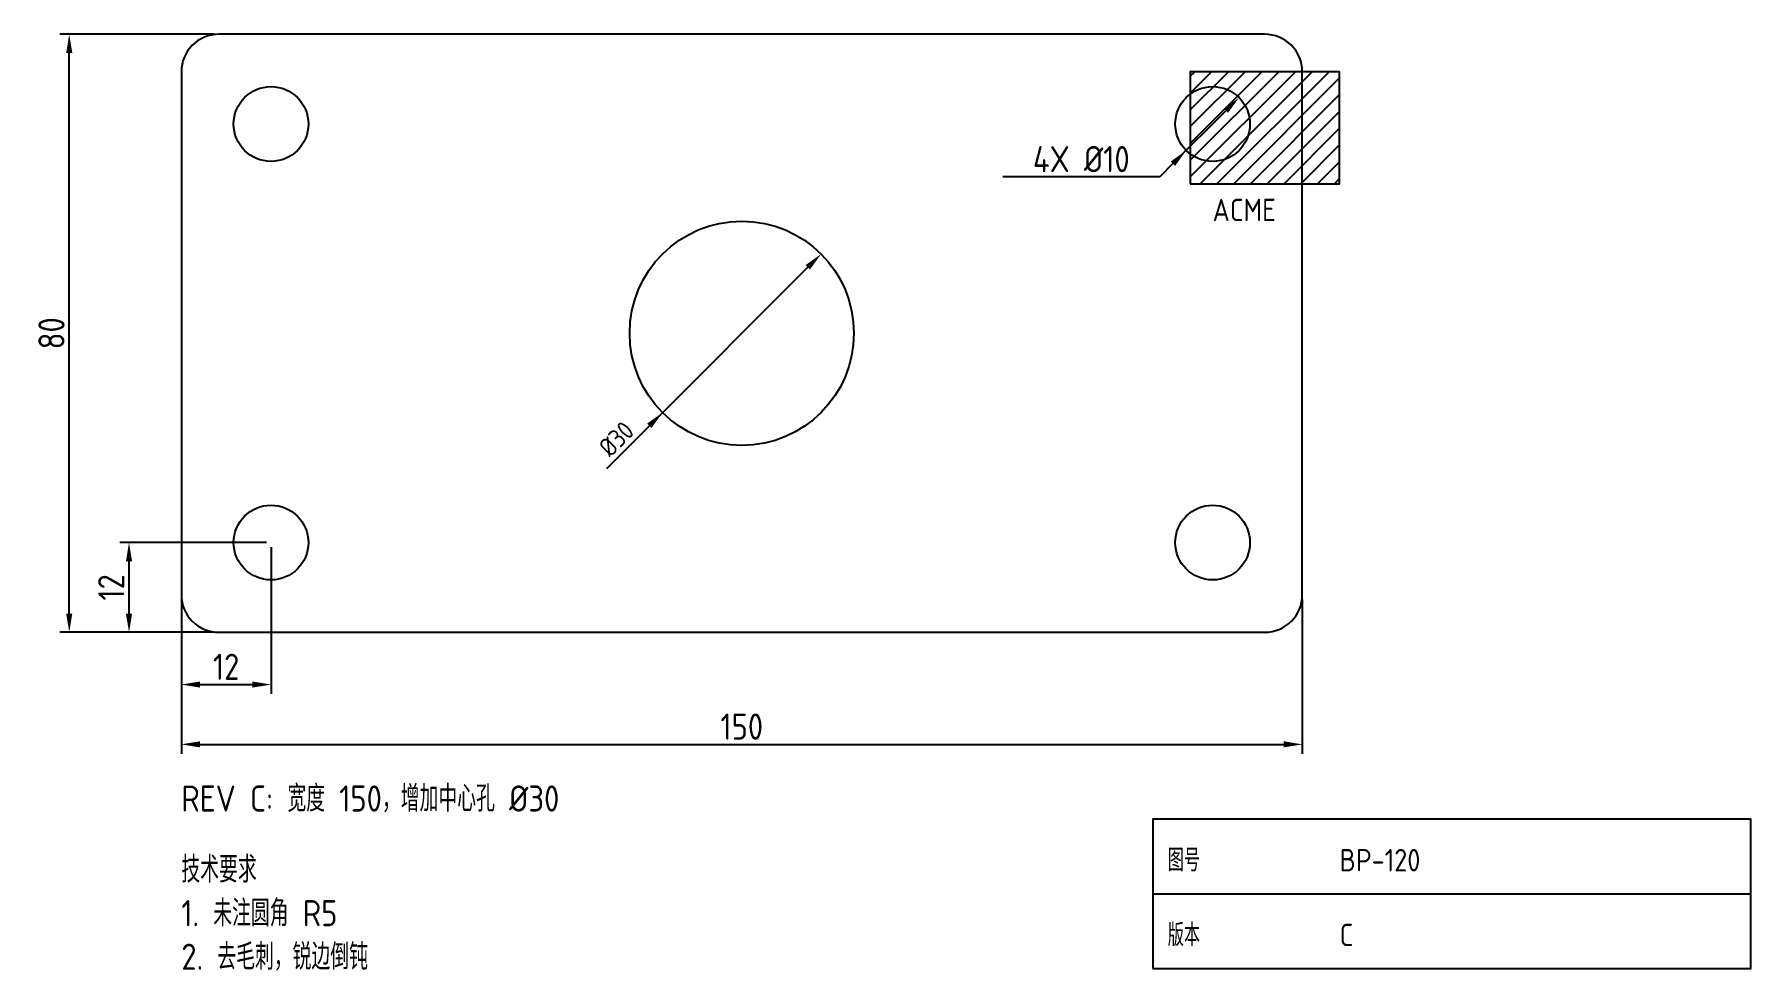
# Model space of a CAD drawing. Header units: millimetres. Extents: x -20 to 210, y -45 to 80.
import ezdxf

# ---------------------------------------------------------------- set-up
doc = ezdxf.new("R2010")
doc.units = ezdxf.units.MM
for name, color, linetype in [('DIM', 3, 'Continuous'), ('HOLES', 7, 'Continuous'), ('LOGO', 5, 'Continuous'), ('NOTES', 7, 'Continuous'), ('OUTLINE', 7, 'Continuous'), ('TITLE', 7, 'Continuous')]:
    doc.layers.add(name, color=color, linetype=linetype)
doc.styles.get("Standard").update_dxf_attribs({"font": 'gbenor.shx', "bigfont": 'gbcbig.shx'})
doc.dimstyles.new('EZDXF', dxfattribs={"dimtxt": 3.5, "dimasz": 2.5, "dimexe": 1.25, "dimexo": 0.625, "dimtad": 1, "dimdec": 0, "dimzin": 12, "dimdsep": 46, "dimtxsty": 'Standard', "dimcen": 2.5, "dimazin": 3, "dimtfac": 0.5, "dimtmove": 2, "dimatfit": 3})
doc.dimstyles.get("Standard").update_dxf_attribs({"dimtxt": 2.5, "dimasz": 2.5, "dimexe": 1.25, "dimexo": 0.625, "dimtad": 1, "dimcen": 2.5, "dimazin": 3, "dimtfac": 1, "dimtmove": 0, "dimatfit": 3})

# ---------------------------------------------------------------- blocks, each defined once
blk = doc.blocks.new('TB')
blk.add_line((0, 10), (80, 10))
blk.add_lwpolyline([(0, 0), (80, 0), (80, 20), (0, 20)], close=True)
for s, p in [('图号', (2, 13)), ('版本', (2, 3))]:
    blk.add_text(s, height=3).set_placement(p)
for tag, p in [('PART_NO', (25, 13)), ('REV', (25, 3))]:
    blk.add_attdef(tag, p, '', height=3)

msp = doc.modelspace()

# ---------------------------------------------------------------- hatches: boundary and pattern name
at = {"layer": 'LOGO'}
h = msp.add_hatch(dxfattribs=at)
h.set_pattern_fill('ANSI31', scale=0.5)
h.paths.add_polyline_path([(135, 60), (155, 60), (155, 75), (135, 75)])

# ---------------------------------------------------------------- linework, layer by layer
at = {"layer": 'HOLES'}
for centre, radius in [((12, 68), 5), ((138, 68), 5), ((75, 40), 15), ((12, 12), 5), ((138, 12), 5)]:
    msp.add_circle(centre, radius, dxfattribs=at)
at = {"layer": 'LOGO'}
msp.add_lwpolyline([(135, 60), (155, 60), (155, 75), (135, 75)], close=True, dxfattribs=at)
at = {"layer": 'OUTLINE'}
msp.add_lwpolyline([(5, 0), (145, 0, 0.4142136), (150, 5), (150, 75, 0.4142136), (145, 80), (5, 80, 0.4142136), (0, 75), (0, 5, 0.4142136)], format="xyb", close=True, dxfattribs=at)

# ---------------------------------------------------------------- block references
at = {"layer": 'TITLE'}
msp.add_blockref('TB', (130, -45), dxfattribs=at).add_auto_attribs({'PART_NO': 'BP-120', 'REV': 'C'})

# ---------------------------------------------------------------- texts
at = {"layer": 'LOGO'}
msp.add_text('ACME', height=3, dxfattribs=at).set_placement((138, 55))
at = {"layer": 'NOTES'}
msp.add_text('REV C: 宽度 150，增加中心孔 Ø30', height=3.5, dxfattribs=at).set_placement((0, -24))
at = {"layer": 'NOTES', "insert": (0, -30), "char_height": 3.5, "attachment_point": 1}
msp.add_mtext('技术要求\\P1. 未注圆角 R5\\P2. 去毛刺，锐边倒钝', dxfattribs=at)

# ---------------------------------------------------------------- dimensions: what is measured, and where the dimension line sits
at = {"layer": 'DIM'}
for base, p2 in [((-15, 0), (5, 80)), ((-7, 0), (12, 12))]:
    msp.add_linear_dim(base=base, p1=(5, 0), p2=p2, angle=90, dimstyle='EZDXF', dxfattribs=at).render()
msp.add_diameter_dim_2p(p1=(141.536, 71.536), p2=(134.464, 64.464), text='4X <>', dimstyle='EZDXF', override={"dimtoh": 1}, dxfattribs=at).render()
msp.add_diameter_dim_2p(p1=(85.607, 50.607), p2=(64.393, 29.393), dimstyle='Standard', dxfattribs=at).render()
for base, p2 in [((0, -7), (12, 12)), ((0, -15), (150, 5))]:
    msp.add_linear_dim(base=base, p1=(0, 5), p2=p2, dimstyle='EZDXF', dxfattribs=at).render()

doc.saveas('drawing.dxf')
